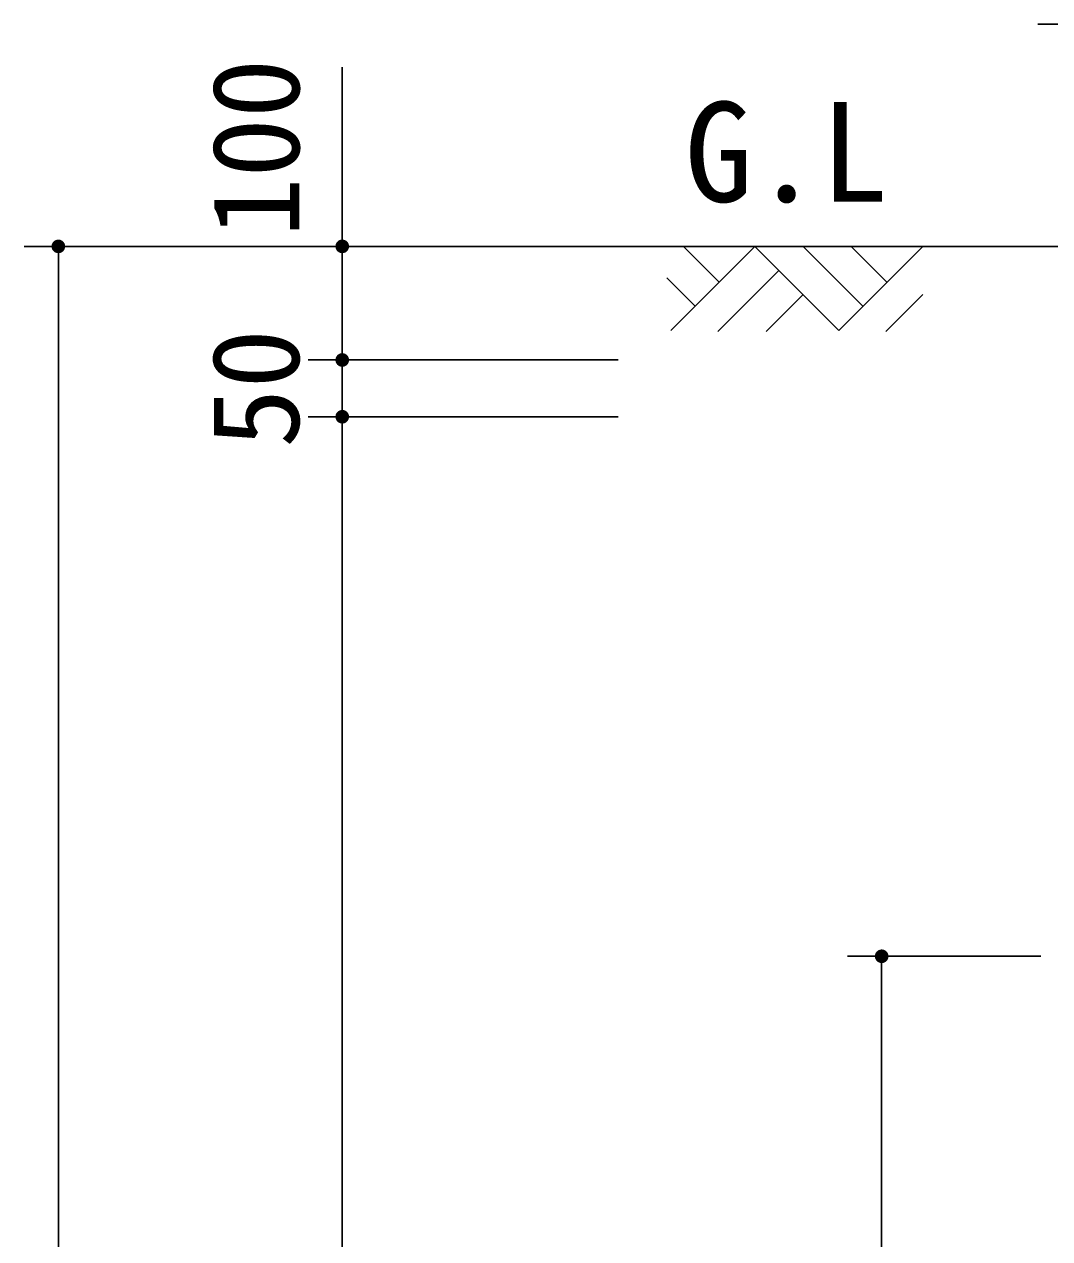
# Model space of a CAD drawing. Units: millimetres, scale not verified. Extents: x -8910 to 8910, y -6308 to 6308.
# Drawn here: x -1238 to -335, y -1963 to -894 of the extents above; entities that cross this region are included whole.
import ezdxf
from ezdxf.enums import TextEntityAlignment as Align

# ---------------------------------------------------------------- set-up
doc = ezdxf.new("R2010")
doc.units = ezdxf.units.MM
doc.header["$LTSCALE"] = 30
doc.layers.add('0-0_空気管', color=3, linetype='Continuous', lineweight=25)
doc.layers.add('0-1_製作', color=5, linetype='Continuous', lineweight=25)
doc.styles.add('ＭＳ ゴシック', font='')
doc.styles.get('ＭＳ ゴシック').set_extended_font_data('MS Gothic')

msp = doc.modelspace()

# ---------------------------------------------------------------- linework, layer by layer
at = {"layer": '0-0_空気管'}
for p, q in [((-60.22, -893.55), (-345.22, -893.55)), ((-594.32, -1089.12), (-668.2, -1163.01)), ((-625.78, -1120.58), (-657.23, -1089.12)), ((-520.43, -1163.01), (-594.32, -1089.12)), ((-499.22, -1141.79), (-551.89, -1089.12)), ((-446.55, -1089.12), (-520.43, -1163.01)), ((-478.01, -1120.58), (-509.47, -1089.12)), ((-573.1, -1110.34), (-626.89, -1164.12)), ((-646.99, -1141.79), (-672, -1116.78)), ((-551.89, -1131.55), (-584.47, -1164.12)), ((-446.55, -1131.55), (-479.12, -1164.12))]:
    msp.add_line(p, q, dxfattribs=at)
at = {"layer": '0-1_製作', "color": 2}
for p, q in [((-957.71, -1089.09), (-957.71, -931.3)), ((-1207.71, -1089.09), (-1207.71, -3219.09)), ((-1015.8, -1089.09), (-277.1, -1089.09)), ((-987.71, -1089.09), (-714.72, -1089.09)), ((-987.71, -1189.09), (-714.72, -1189.09)), ((-957.71, -1189.09), (-957.71, -1239.09)), ((-987.71, -1239.09), (-714.72, -1239.09)), ((-957.71, -1239.09), (-957.71, -2969.09)), ((-512.68, -1714.09), (-342.58, -1714.09)), ((-482.68, -1714.09), (-482.68, -2964.09))]:
    msp.add_line(p, q, dxfattribs=at)
msp.add_lwpolyline([(-1237.71, -1089.09), (-957.71, -1089.09), (-957.71, -1189.09)], dxfattribs=at)
at = {"layer": '0-1_製作'}
for points in [[(-1213.69, -1088.71), (-1207.71, -1089.09), (-1213.71, -1089.09)], [(-1213.71, -1089.09), (-1208.83, -1094.98), (-1213.66, -1089.84)], [(-1213.71, -1089.09), (-1208.08, -1095.08), (-1208.83, -1094.98)], [(-1207.71, -1089.09), (-1208.08, -1095.08), (-1213.71, -1089.09)], [(-1213.6, -1087.96), (-1207.71, -1089.09), (-1213.69, -1088.71)], [(-1213.66, -1089.84), (-1209.56, -1094.79), (-1213.52, -1090.58)], [(-1213.66, -1089.84), (-1208.83, -1094.98), (-1209.56, -1094.79)], [(-1213.41, -1087.23), (-1207.71, -1089.09), (-1213.6, -1087.96)], [(-1213.13, -1086.53), (-1207.71, -1089.09), (-1213.41, -1087.23)], [(-1212.77, -1085.87), (-1207.71, -1089.09), (-1213.13, -1086.53)], [(-1212.33, -1085.26), (-1207.71, -1089.09), (-1212.77, -1085.87)], [(-1211.81, -1084.71), (-1207.71, -1089.09), (-1212.33, -1085.26)], [(-1211.23, -1084.23), (-1207.71, -1089.09), (-1211.81, -1084.71)], [(-1211.23, -1084.23), (-1207.71, -1083.09), (-1207.71, -1089.09)], [(-1210.6, -1083.83), (-1207.71, -1083.09), (-1211.23, -1084.23)], [(-1209.91, -1083.51), (-1207.71, -1083.09), (-1210.6, -1083.83)], [(-1209.2, -1083.28), (-1207.71, -1083.09), (-1209.91, -1083.51)], [(-1208.46, -1083.14), (-1207.71, -1083.09), (-1209.2, -1083.28)], [(-1207.71, -1089.09), (-1207.71, -1095.09), (-1208.08, -1095.08)], [(-1207.71, -1083.09), (-1201.71, -1089.09), (-1207.71, -1089.09)], [(-1207.33, -1083.1), (-1201.71, -1089.09), (-1207.71, -1083.09)], [(-1207.71, -1089.09), (-1206.95, -1095.04), (-1207.71, -1095.09)], [(-1207.71, -1089.09), (-1206.21, -1094.9), (-1206.95, -1095.04)], [(-1207.71, -1089.09), (-1205.5, -1094.67), (-1206.21, -1094.9)], [(-1207.71, -1089.09), (-1204.81, -1094.35), (-1205.5, -1094.67)], [(-1207.71, -1089.09), (-1204.18, -1093.94), (-1204.81, -1094.35)], [(-1207.71, -1089.09), (-1203.6, -1093.46), (-1204.18, -1093.94)], [(-1201.71, -1089.09), (-1203.6, -1093.46), (-1207.71, -1089.09)], [(-1206.58, -1083.19), (-1201.71, -1089.09), (-1207.33, -1083.1)], [(-1206.58, -1083.19), (-1201.75, -1088.34), (-1201.71, -1089.09)], [(-1205.85, -1083.38), (-1201.75, -1088.34), (-1206.58, -1083.19)], [(-1205.85, -1083.38), (-1201.89, -1087.6), (-1201.75, -1088.34)], [(-1205.15, -1083.66), (-1201.89, -1087.6), (-1205.85, -1083.38)], [(-1205.15, -1083.66), (-1202.13, -1086.88), (-1201.89, -1087.6)], [(-1204.49, -1084.02), (-1202.13, -1086.88), (-1205.15, -1083.66)], [(-1204.49, -1084.02), (-1202.45, -1086.2), (-1202.13, -1086.88)], [(-1203.88, -1084.47), (-1202.45, -1086.2), (-1204.49, -1084.02)], [(-1203.88, -1084.47), (-1202.85, -1085.56), (-1202.45, -1086.2)], [(-1203.33, -1084.98), (-1202.85, -1085.56), (-1203.88, -1084.47)], [(-1201.71, -1089.09), (-1203.08, -1092.91), (-1203.6, -1093.46)], [(-1201.71, -1089.09), (-1202.64, -1092.3), (-1203.08, -1092.91)], [(-1201.71, -1089.09), (-1202.28, -1091.64), (-1202.64, -1092.3)], [(-1201.71, -1089.09), (-1202, -1090.94), (-1202.28, -1091.64)], [(-1201.71, -1089.09), (-1201.81, -1090.21), (-1202, -1090.94)], [(-1201.71, -1089.09), (-1201.72, -1089.47), (-1201.81, -1090.21)], [(-963.69, -1088.71), (-957.71, -1089.09), (-963.71, -1089.09)], [(-963.71, -1089.09), (-957.71, -1089.09), (-963.66, -1089.84)], [(-963.6, -1087.96), (-957.71, -1089.09), (-963.69, -1088.71)], [(-963.66, -1089.84), (-957.71, -1089.09), (-957.71, -1095.09)], [(-963.66, -1089.84), (-958.08, -1095.08), (-963.52, -1090.58)], [(-963.66, -1089.84), (-957.71, -1095.09), (-958.08, -1095.08)], [(-963.41, -1087.23), (-957.71, -1089.09), (-963.6, -1087.96)], [(-963.13, -1086.53), (-957.71, -1089.09), (-963.41, -1087.23)], [(-962.77, -1085.87), (-957.71, -1089.09), (-963.13, -1086.53)], [(-962.33, -1085.26), (-957.71, -1089.09), (-962.77, -1085.87)], [(-961.81, -1084.71), (-957.71, -1089.09), (-962.33, -1085.26)], [(-961.81, -1084.71), (-957.71, -1083.09), (-957.71, -1089.09)], [(-961.23, -1084.23), (-957.71, -1083.09), (-961.81, -1084.71)], [(-960.6, -1083.83), (-957.71, -1083.09), (-961.23, -1084.23)], [(-959.91, -1083.51), (-957.71, -1083.09), (-960.6, -1083.83)], [(-959.2, -1083.28), (-957.71, -1083.09), (-959.91, -1083.51)], [(-958.46, -1083.14), (-957.71, -1083.09), (-959.2, -1083.28)], [(-957.71, -1083.09), (-951.71, -1089.09), (-957.71, -1089.09)], [(-957.71, -1083.09), (-951.75, -1088.34), (-951.71, -1089.09)], [(-957.71, -1083.09), (-951.89, -1087.6), (-951.75, -1088.34)], [(-957.33, -1083.1), (-951.89, -1087.6), (-957.71, -1083.09)], [(-957.71, -1089.09), (-956.95, -1095.04), (-957.71, -1095.09)], [(-957.71, -1089.09), (-956.21, -1094.9), (-956.95, -1095.04)], [(-957.71, -1089.09), (-955.5, -1094.67), (-956.21, -1094.9)], [(-957.71, -1089.09), (-954.81, -1094.35), (-955.5, -1094.67)], [(-957.71, -1089.09), (-954.18, -1093.94), (-954.81, -1094.35)], [(-957.71, -1089.09), (-953.6, -1093.46), (-954.18, -1093.94)], [(-957.71, -1089.09), (-953.08, -1092.91), (-953.6, -1093.46)], [(-951.71, -1089.09), (-953.08, -1092.91), (-957.71, -1089.09)], [(-956.58, -1083.19), (-951.89, -1087.6), (-957.33, -1083.1)], [(-956.58, -1083.19), (-952.13, -1086.88), (-951.89, -1087.6)], [(-955.85, -1083.38), (-952.13, -1086.88), (-956.58, -1083.19)], [(-955.85, -1083.38), (-952.45, -1086.2), (-952.13, -1086.88)], [(-955.15, -1083.66), (-952.45, -1086.2), (-955.85, -1083.38)], [(-955.15, -1083.66), (-952.85, -1085.56), (-952.45, -1086.2)], [(-954.49, -1084.02), (-952.85, -1085.56), (-955.15, -1083.66)], [(-954.49, -1084.02), (-953.33, -1084.98), (-952.85, -1085.56)], [(-953.88, -1084.47), (-953.33, -1084.98), (-954.49, -1084.02)], [(-951.71, -1089.09), (-952.64, -1092.3), (-953.08, -1092.91)], [(-951.71, -1089.09), (-952.28, -1091.64), (-952.64, -1092.3)], [(-951.71, -1089.09), (-952, -1090.94), (-952.28, -1091.64)], [(-951.71, -1089.09), (-951.81, -1090.21), (-952, -1090.94)], [(-951.71, -1089.09), (-951.72, -1089.47), (-951.81, -1090.21)], [(-1213.52, -1090.58), (-1210.26, -1094.52), (-1213.28, -1091.3)], [(-1213.52, -1090.58), (-1209.56, -1094.79), (-1210.26, -1094.52)], [(-1213.28, -1091.3), (-1210.92, -1094.15), (-1212.96, -1091.98)], [(-1213.28, -1091.3), (-1210.26, -1094.52), (-1210.92, -1094.15)], [(-1212.96, -1091.98), (-1211.53, -1093.71), (-1212.56, -1092.62)], [(-1212.96, -1091.98), (-1210.92, -1094.15), (-1211.53, -1093.71)], [(-1212.56, -1092.62), (-1211.53, -1093.71), (-1212.08, -1093.2)], [(-963.52, -1090.58), (-958.83, -1094.98), (-963.28, -1091.3)], [(-963.52, -1090.58), (-958.08, -1095.08), (-958.83, -1094.98)], [(-963.28, -1091.3), (-959.56, -1094.79), (-962.96, -1091.98)], [(-963.28, -1091.3), (-958.83, -1094.98), (-959.56, -1094.79)], [(-962.96, -1091.98), (-960.26, -1094.52), (-962.56, -1092.62)], [(-962.96, -1091.98), (-959.56, -1094.79), (-960.26, -1094.52)], [(-962.56, -1092.62), (-960.92, -1094.15), (-962.08, -1093.2)], [(-962.56, -1092.62), (-960.26, -1094.52), (-960.92, -1094.15)], [(-962.08, -1093.2), (-960.92, -1094.15), (-961.53, -1093.71)], [(-963.13, -1186.53), (-957.71, -1189.09), (-963.41, -1187.23)], [(-962.77, -1185.87), (-957.71, -1189.09), (-963.13, -1186.53)], [(-962.33, -1185.26), (-957.71, -1189.09), (-962.77, -1185.87)], [(-962.33, -1185.26), (-957.71, -1183.09), (-957.71, -1189.09)], [(-961.81, -1184.71), (-957.71, -1183.09), (-962.33, -1185.26)], [(-961.23, -1184.23), (-957.71, -1183.09), (-961.81, -1184.71)], [(-960.6, -1183.83), (-957.71, -1183.09), (-961.23, -1184.23)], [(-959.91, -1183.51), (-957.71, -1183.09), (-960.6, -1183.83)], [(-959.2, -1183.28), (-957.71, -1183.09), (-959.91, -1183.51)], [(-958.46, -1183.14), (-957.71, -1183.09), (-959.2, -1183.28)], [(-957.71, -1183.09), (-951.71, -1189.09), (-957.71, -1189.09)], [(-957.71, -1183.09), (-951.75, -1188.34), (-951.71, -1189.09)], [(-957.71, -1183.09), (-951.89, -1187.6), (-951.75, -1188.34)], [(-957.33, -1183.1), (-951.89, -1187.6), (-957.71, -1183.09)], [(-957.33, -1183.1), (-952.13, -1186.88), (-951.89, -1187.6)], [(-956.58, -1183.19), (-952.13, -1186.88), (-957.33, -1183.1)], [(-956.58, -1183.19), (-952.45, -1186.2), (-952.13, -1186.88)], [(-955.85, -1183.38), (-952.45, -1186.2), (-956.58, -1183.19)], [(-955.85, -1183.38), (-952.85, -1185.56), (-952.45, -1186.2)], [(-955.15, -1183.66), (-952.85, -1185.56), (-955.85, -1183.38)], [(-955.15, -1183.66), (-953.33, -1184.98), (-952.85, -1185.56)], [(-954.49, -1184.02), (-953.33, -1184.98), (-955.15, -1183.66)], [(-954.49, -1184.02), (-953.88, -1184.47), (-953.33, -1184.98)], [(-963.69, -1188.71), (-957.71, -1189.09), (-963.71, -1189.09)], [(-963.71, -1189.09), (-957.71, -1189.09), (-963.66, -1189.84)], [(-963.6, -1187.96), (-957.71, -1189.09), (-963.69, -1188.71)], [(-963.66, -1189.84), (-957.71, -1189.09), (-957.71, -1195.09)], [(-963.66, -1189.84), (-957.71, -1195.09), (-963.52, -1190.58)], [(-963.41, -1187.23), (-957.71, -1189.09), (-963.6, -1187.96)], [(-963.52, -1190.58), (-958.08, -1195.08), (-963.28, -1191.3)], [(-963.52, -1190.58), (-957.71, -1195.09), (-958.08, -1195.08)], [(-963.28, -1191.3), (-958.83, -1194.98), (-962.96, -1191.98)], [(-963.28, -1191.3), (-958.08, -1195.08), (-958.83, -1194.98)], [(-962.96, -1191.98), (-959.56, -1194.79), (-962.56, -1192.62)], [(-962.96, -1191.98), (-958.83, -1194.98), (-959.56, -1194.79)], [(-962.56, -1192.62), (-960.26, -1194.52), (-962.08, -1193.2)], [(-962.56, -1192.62), (-959.56, -1194.79), (-960.26, -1194.52)], [(-962.08, -1193.2), (-960.92, -1194.15), (-961.53, -1193.71)], [(-962.08, -1193.2), (-960.26, -1194.52), (-960.92, -1194.15)], [(-957.71, -1189.09), (-956.95, -1195.04), (-957.71, -1195.09)], [(-957.71, -1189.09), (-956.21, -1194.9), (-956.95, -1195.04)], [(-957.71, -1189.09), (-955.5, -1194.67), (-956.21, -1194.9)], [(-957.71, -1189.09), (-954.81, -1194.35), (-955.5, -1194.67)], [(-957.71, -1189.09), (-954.18, -1193.94), (-954.81, -1194.35)], [(-957.71, -1189.09), (-953.6, -1193.46), (-954.18, -1193.94)], [(-957.71, -1189.09), (-953.08, -1192.91), (-953.6, -1193.46)], [(-957.71, -1189.09), (-952.64, -1192.3), (-953.08, -1192.91)], [(-951.71, -1189.09), (-952.64, -1192.3), (-957.71, -1189.09)], [(-951.71, -1189.09), (-952.28, -1191.64), (-952.64, -1192.3)], [(-951.71, -1189.09), (-952, -1190.94), (-952.28, -1191.64)], [(-951.71, -1189.09), (-951.81, -1190.21), (-952, -1190.94)], [(-951.71, -1189.09), (-951.72, -1189.47), (-951.81, -1190.21)], [(-963.69, -1238.71), (-957.71, -1239.09), (-963.71, -1239.09)], [(-963.71, -1239.09), (-957.71, -1239.09), (-963.66, -1239.84)], [(-963.6, -1237.96), (-957.71, -1239.09), (-963.69, -1238.71)], [(-963.66, -1239.84), (-957.71, -1239.09), (-963.52, -1240.58)], [(-963.41, -1237.23), (-957.71, -1239.09), (-963.6, -1237.96)], [(-963.52, -1240.58), (-957.71, -1239.09), (-957.71, -1245.09)], [(-963.13, -1236.53), (-957.71, -1239.09), (-963.41, -1237.23)], [(-962.77, -1235.87), (-957.71, -1239.09), (-963.13, -1236.53)], [(-962.33, -1235.26), (-957.71, -1239.09), (-962.77, -1235.87)], [(-962.33, -1235.26), (-957.71, -1233.09), (-957.71, -1239.09)], [(-961.81, -1234.71), (-957.71, -1233.09), (-962.33, -1235.26)], [(-961.23, -1234.23), (-957.71, -1233.09), (-961.81, -1234.71)], [(-960.6, -1233.83), (-957.71, -1233.09), (-961.23, -1234.23)], [(-959.91, -1233.51), (-957.71, -1233.09), (-960.6, -1233.83)], [(-959.2, -1233.28), (-957.71, -1233.09), (-959.91, -1233.51)], [(-958.46, -1233.14), (-957.71, -1233.09), (-959.2, -1233.28)], [(-957.71, -1233.09), (-951.71, -1239.09), (-957.71, -1239.09)], [(-957.71, -1233.09), (-951.75, -1238.34), (-951.71, -1239.09)], [(-957.71, -1233.09), (-951.89, -1237.6), (-951.75, -1238.34)], [(-957.71, -1233.09), (-952.13, -1236.88), (-951.89, -1237.6)], [(-957.33, -1233.1), (-952.13, -1236.88), (-957.71, -1233.09)], [(-957.71, -1239.09), (-956.95, -1245.04), (-957.71, -1245.09)], [(-957.71, -1239.09), (-956.21, -1244.9), (-956.95, -1245.04)], [(-957.71, -1239.09), (-955.5, -1244.67), (-956.21, -1244.9)], [(-957.71, -1239.09), (-954.81, -1244.35), (-955.5, -1244.67)], [(-957.71, -1239.09), (-954.18, -1243.94), (-954.81, -1244.35)], [(-957.71, -1239.09), (-953.6, -1243.46), (-954.18, -1243.94)], [(-957.71, -1239.09), (-953.08, -1242.91), (-953.6, -1243.46)], [(-957.71, -1239.09), (-952.64, -1242.3), (-953.08, -1242.91)], [(-951.71, -1239.09), (-952.64, -1242.3), (-957.71, -1239.09)], [(-956.58, -1233.19), (-952.13, -1236.88), (-957.33, -1233.1)], [(-956.58, -1233.19), (-952.45, -1236.2), (-952.13, -1236.88)], [(-955.85, -1233.38), (-952.45, -1236.2), (-956.58, -1233.19)], [(-955.85, -1233.38), (-952.85, -1235.56), (-952.45, -1236.2)], [(-955.15, -1233.66), (-952.85, -1235.56), (-955.85, -1233.38)], [(-955.15, -1233.66), (-953.33, -1234.98), (-952.85, -1235.56)], [(-954.49, -1234.02), (-953.33, -1234.98), (-955.15, -1233.66)], [(-954.49, -1234.02), (-953.88, -1234.47), (-953.33, -1234.98)], [(-951.71, -1239.09), (-952.28, -1241.64), (-952.64, -1242.3)], [(-951.71, -1239.09), (-952, -1240.94), (-952.28, -1241.64)], [(-951.71, -1239.09), (-951.81, -1240.21), (-952, -1240.94)], [(-951.71, -1239.09), (-951.72, -1239.46), (-951.81, -1240.21)], [(-963.52, -1240.58), (-958.08, -1245.08), (-963.28, -1241.3)], [(-963.52, -1240.58), (-957.71, -1245.09), (-958.08, -1245.08)], [(-963.28, -1241.3), (-958.83, -1244.98), (-962.96, -1241.98)], [(-963.28, -1241.3), (-958.08, -1245.08), (-958.83, -1244.98)], [(-962.96, -1241.98), (-959.56, -1244.79), (-962.56, -1242.61)], [(-962.96, -1241.98), (-958.83, -1244.98), (-959.56, -1244.79)], [(-962.56, -1242.61), (-960.26, -1244.52), (-962.08, -1243.2)], [(-962.56, -1242.61), (-959.56, -1244.79), (-960.26, -1244.52)], [(-962.08, -1243.2), (-960.92, -1244.15), (-961.53, -1243.71)], [(-962.08, -1243.2), (-960.26, -1244.52), (-960.92, -1244.15)], [(-488.39, -1712.23), (-482.68, -1708.09), (-482.68, -1714.09)], [(-488.11, -1711.53), (-482.68, -1708.09), (-488.39, -1712.23)], [(-487.75, -1710.87), (-482.68, -1708.09), (-488.11, -1711.53)], [(-487.3, -1710.26), (-482.68, -1708.09), (-487.75, -1710.87)], [(-486.79, -1709.71), (-482.68, -1708.09), (-487.3, -1710.26)], [(-486.21, -1709.23), (-482.68, -1708.09), (-486.79, -1709.71)], [(-485.57, -1708.83), (-482.68, -1708.09), (-486.21, -1709.23)], [(-484.89, -1708.51), (-482.68, -1708.09), (-485.57, -1708.83)], [(-484.17, -1708.28), (-482.68, -1708.09), (-484.89, -1708.51)], [(-483.43, -1708.13), (-482.68, -1708.09), (-484.17, -1708.28)], [(-482.68, -1708.09), (-476.68, -1714.09), (-482.68, -1714.09)], [(-482.68, -1708.09), (-476.73, -1713.34), (-476.68, -1714.09)], [(-482.68, -1708.09), (-476.87, -1712.6), (-476.73, -1713.34)], [(-482.68, -1708.09), (-477.1, -1711.88), (-476.87, -1712.6)], [(-482.68, -1708.09), (-477.42, -1711.2), (-477.1, -1711.88)], [(-482.68, -1708.09), (-477.83, -1710.56), (-477.42, -1711.2)], [(-482.68, -1708.09), (-478.31, -1709.98), (-477.83, -1710.56)], [(-482.68, -1708.09), (-478.86, -1709.46), (-478.31, -1709.98)], [(-482.68, -1708.09), (-479.47, -1709.02), (-478.86, -1709.46)], [(-482.68, -1708.09), (-480.13, -1708.66), (-479.47, -1709.02)], [(-482.3, -1708.1), (-480.13, -1708.66), (-482.68, -1708.09)], [(-481.56, -1708.19), (-480.13, -1708.66), (-482.3, -1708.1)], [(-481.56, -1708.19), (-480.83, -1708.38), (-480.13, -1708.66)], [(-488.67, -1713.71), (-482.68, -1714.09), (-488.68, -1714.09)], [(-488.68, -1714.09), (-482.68, -1714.09), (-488.63, -1714.84)], [(-488.57, -1712.96), (-482.68, -1714.09), (-488.67, -1713.71)], [(-488.63, -1714.84), (-482.68, -1714.09), (-488.49, -1715.58)], [(-488.39, -1712.23), (-482.68, -1714.09), (-488.57, -1712.96)], [(-488.49, -1715.58), (-482.68, -1714.09), (-488.26, -1716.3)], [(-488.26, -1716.3), (-482.68, -1714.09), (-487.94, -1716.98)], [(-487.94, -1716.98), (-482.68, -1714.09), (-487.53, -1717.61)], [(-487.53, -1717.61), (-482.68, -1714.09), (-487.05, -1718.19)], [(-487.05, -1718.19), (-482.68, -1714.09), (-486.5, -1718.71)], [(-486.5, -1718.71), (-482.68, -1714.09), (-485.9, -1719.15)], [(-485.9, -1719.15), (-482.68, -1714.09), (-482.68, -1720.09)], [(-485.9, -1719.15), (-483.06, -1720.08), (-485.23, -1719.52)], [(-485.9, -1719.15), (-482.68, -1720.09), (-483.06, -1720.08)], [(-485.23, -1719.52), (-483.8, -1719.98), (-484.53, -1719.79)], [(-485.23, -1719.52), (-483.06, -1720.08), (-483.8, -1719.98)], [(-482.68, -1714.09), (-481.93, -1720.04), (-482.68, -1720.09)], [(-482.68, -1714.09), (-481.19, -1719.9), (-481.93, -1720.04)], [(-482.68, -1714.09), (-480.47, -1719.67), (-481.19, -1719.9)], [(-482.68, -1714.09), (-479.79, -1719.35), (-480.47, -1719.67)], [(-482.68, -1714.09), (-479.15, -1718.94), (-479.79, -1719.35)], [(-482.68, -1714.09), (-478.57, -1718.46), (-479.15, -1718.94)], [(-482.68, -1714.09), (-478.06, -1717.91), (-478.57, -1718.46)], [(-482.68, -1714.09), (-477.61, -1717.3), (-478.06, -1717.91)], [(-482.68, -1714.09), (-477.25, -1716.64), (-477.61, -1717.3)], [(-482.68, -1714.09), (-476.97, -1715.94), (-477.25, -1716.64)], [(-482.68, -1714.09), (-476.79, -1715.21), (-476.97, -1715.94)], [(-476.68, -1714.09), (-476.79, -1715.21), (-482.68, -1714.09)], [(-476.68, -1714.09), (-476.69, -1714.46), (-476.79, -1715.21)]]:
    msp.add_solid(points, dxfattribs=at)

# ---------------------------------------------------------------- texts
at = {"layer": '0-0_空気管', "color": 4, "style": 'ＭＳ ゴシック'}
msp.add_text('G.L', height=87.98, dxfattribs=at).set_placement((-656.14, -1076.24), align=Align.BOTTOM_LEFT)
at = {"layer": '0-1_製作', "color": 4, "style": 'ＭＳ ゴシック'}
for s, p in [('100', (-972.54, -1080.91)), ('50', (-972.71, -1266.59))]:
    msp.add_text(s, height=76.98, rotation=90, dxfattribs=at).set_placement(p, align=Align.BOTTOM_LEFT)

doc.saveas('drawing.dxf')
